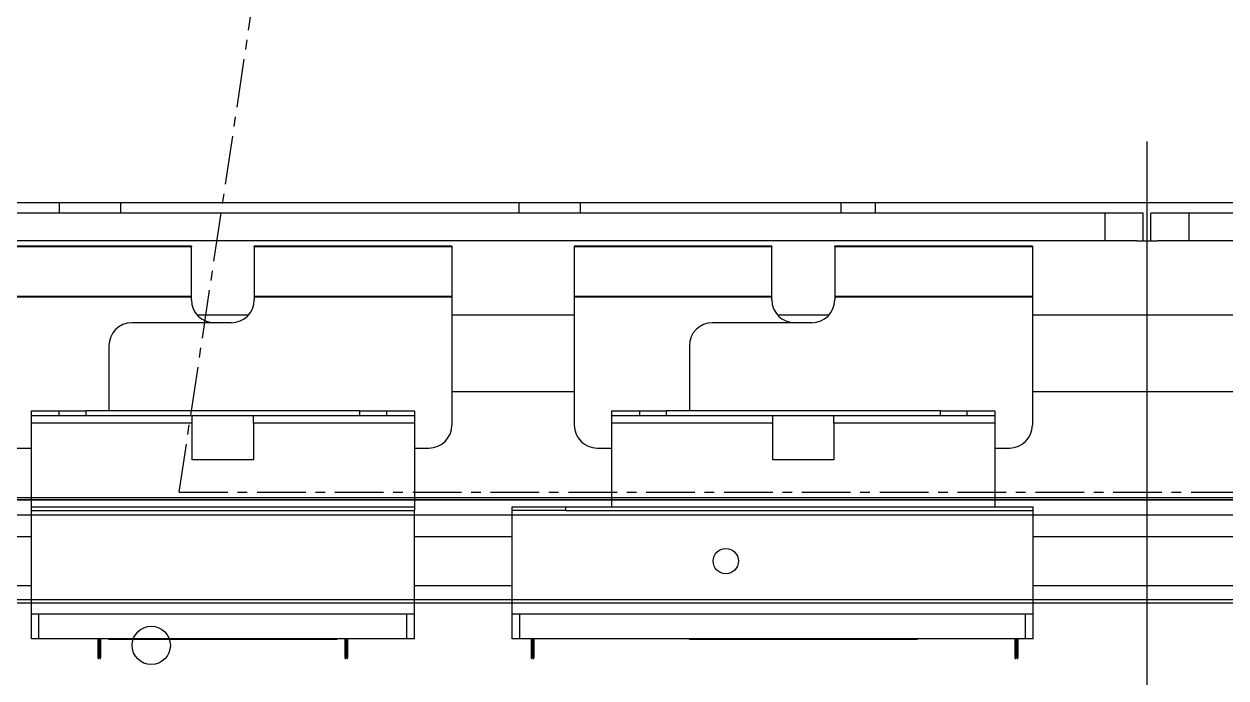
# Model space of a CAD drawing. Extents: x 500 to 100500, y -14500 to 21140.
# Drawn here: x 7439.9 to 7596.8, y -7011.3 to -6926 of the extents above; entities that cross this region are included whole.
import ezdxf

# ---------------------------------------------------------------- set-up
doc = ezdxf.new("R2010")
doc.units = 0
doc.linetypes.add('CENTER', pattern=[10.16, 6.35, -1.27, 1.27, -1.27])
doc.layers.get('0').update_dxf_attribs({"linetype": 'CONTINUOUS'})
doc.layers.add('Center', color=1, linetype='CENTER')
doc.layers.add('D', color=7, linetype='CONTINUOUS')

# ---------------------------------------------------------------- blocks, each defined once
blk = doc.blocks.new('SP R')
at = {"color": 3}
for p, q in [((17121.34, -97458.31), (18255.34, -97458.31)), ((18255.34, -97460.31), (17121.34, -97460.31)), ((17121.34, -97471.31), (18255.34, -97471.31)), ((18255.34, -97471.81), (17121.34, -97471.81))]:
    blk.add_line(p, q, dxfattribs=at)
for centre, radius in [((17633.34, -97466.31), 1.65), ((17558.34, -97477.31), 2.5)]:
    blk.add_circle(centre, radius, dxfattribs=at)
blk = doc.blocks.new('KJVision F 2')
at = {"color": 3}
for q in [(-5712.72, -76763.69, -96.77), (-5418.72, -78093.69, -96.77)]:
    blk.add_line((-5912.72, -78093.69, -96.77), q, dxfattribs=at)
blk = doc.blocks.new('KJprobe Card F')
at = {"color": 6}
for p, q in [((30978.7, -77429.49, 43.99), (31528.7, -77429.49, 43.99)), ((31111.7, -77429.49, 43.99), (31111.7, -77430.89, 43.99)), ((31119.7, -77429.49, 43.99), (31119.7, -77430.89, 43.99)), ((31171.7, -77429.49, 43.99), (31171.7, -77430.89, 43.99)), ((31179.7, -77429.49, 43.99), (31179.7, -77430.89, 43.99)), ((31213.7, -77429.49, 43.99), (31213.7, -77430.89, 43.99)), ((31218.2, -77429.49, 43.99), (31218.2, -77430.89, 43.99)), ((31248.2, -77430.89, 43.99), (31011.7, -77430.89, 43.99)), ((31248.2, -77434.49, 43.99), (31248.2, -77430.89, 43.99)), ((31253.2, -77430.89, 43.99), (31248.2, -77430.89, 43.99)), ((31253.2, -77434.49, 43.99), (31253.2, -77430.89, 43.99)), ((31254.2, -77434.49, 43.99), (31254.2, -77430.89, 43.99)), ((31259.2, -77430.89, 43.99), (31254.2, -77430.89, 43.99)), ((31259.2, -77434.49, 43.99), (31259.2, -77430.89, 43.99)), ((31495.7, -77430.89, 43.99), (31259.2, -77430.89, 43.99)), ((31248.2, -77434.49, 43.99), (31011.7, -77434.49, 43.99)), ((31128.94, -77435.19, 43.99), (31103.15, -77435.19, 43.99)), ((31128.94, -77435.29, 43.99), (31103.15, -77435.29, 43.99)), ((31128.94, -77435.3, 43.99), (31103.15, -77435.3, 43.99)), ((31128.94, -77435.19, 43.99), (31128.94, -77435.29, 43.99)), ((31128.94, -77435.3, 43.99), (31128.94, -77435.29, 43.99)), ((31128.94, -77441.76, 43.99), (31128.94, -77435.3, 43.99)), ((31137.15, -77435.29, 43.99), (31137.15, -77435.19, 43.99)), ((31162.95, -77435.19, 43.99), (31137.15, -77435.19, 43.99)), ((31162.95, -77435.29, 43.99), (31137.15, -77435.29, 43.99)), ((31137.15, -77435.29, 43.99), (31137.15, -77435.3, 43.99)), ((31162.95, -77435.3, 43.99), (31137.15, -77435.3, 43.99)), ((31137.15, -77435.3, 43.99), (31137.15, -77441.76, 43.99)), ((31162.95, -77435.19, 43.99), (31162.95, -77435.29, 43.99)), ((31162.95, -77435.29, 43.99), (31162.95, -77435.3, 43.99)), ((31162.95, -77435.3, 43.99), (31162.95, -77441.76, 43.99)), ((31204.71, -77435.19, 43.99), (31178.92, -77435.19, 43.99)), ((31178.92, -77435.19, 43.99), (31178.92, -77435.29, 43.99)), ((31204.71, -77435.29, 43.99), (31178.92, -77435.29, 43.99)), ((31178.92, -77435.29, 43.99), (31178.92, -77435.3, 43.99)), ((31204.71, -77435.3, 43.99), (31178.92, -77435.3, 43.99)), ((31178.92, -77435.3, 43.99), (31178.92, -77441.76, 43.99)), ((31204.71, -77435.19, 43.99), (31204.71, -77435.29, 43.99)), ((31204.71, -77435.3, 43.99), (31204.71, -77435.29, 43.99)), ((31204.71, -77441.76, 43.99), (31204.71, -77435.3, 43.99)), ((31212.92, -77435.29, 43.99), (31212.92, -77435.19, 43.99)), ((31238.72, -77435.19, 43.99), (31212.92, -77435.19, 43.99)), ((31238.72, -77435.29, 43.99), (31212.92, -77435.29, 43.99)), ((31212.92, -77435.29, 43.99), (31212.92, -77435.3, 43.99)), ((31238.72, -77435.3, 43.99), (31212.92, -77435.3, 43.99)), ((31212.92, -77435.3, 43.99), (31212.92, -77441.76, 43.99)), ((31238.72, -77435.19, 43.99), (31238.72, -77435.29, 43.99)), ((31238.72, -77435.29, 43.99), (31238.72, -77435.3, 43.99)), ((31238.72, -77435.3, 43.99), (31238.72, -77441.76, 43.99)), ((31252.34, -77434.49, 43.99), (31248.2, -77434.49, 43.99)), ((31252.34, -77434.49, 43.99), (31255.05, -77434.49, 43.99)), ((31259.2, -77434.49, 43.99), (31255.05, -77434.49, 43.99)), ((31495.7, -77434.49, 43.99), (31259.2, -77434.49, 43.99)), ((31128.94, -77441.76, 43.99), (31103.15, -77441.76, 43.99)), ((31128.94, -77441.86, 43.99), (31103.15, -77441.86, 43.99)), ((31128.94, -77441.86, 43.99), (31128.94, -77441.76, 43.99)), ((31128.94, -77442.19, 43.99), (31128.94, -77441.86, 43.99)), ((31162.95, -77441.76, 43.99), (31137.15, -77441.76, 43.99)), ((31137.15, -77441.76, 43.99), (31137.15, -77441.86, 43.99)), ((31162.95, -77441.86, 43.99), (31137.15, -77441.86, 43.99)), ((31137.15, -77441.86, 43.99), (31137.15, -77442.19, 43.99)), ((31162.95, -77441.76, 43.99), (31162.95, -77441.86, 43.99)), ((31162.95, -77441.86, 43.99), (31162.95, -77458.54, 43.99)), ((31204.71, -77441.76, 43.99), (31178.92, -77441.76, 43.99)), ((31178.92, -77441.76, 43.99), (31178.92, -77441.86, 43.99)), ((31204.71, -77441.86, 43.99), (31178.92, -77441.86, 43.99)), ((31178.92, -77441.86, 43.99), (31178.92, -77458.54, 43.99)), ((31204.71, -77441.86, 43.99), (31204.71, -77441.76, 43.99)), ((31204.71, -77442.19, 43.99), (31204.71, -77441.86, 43.99)), ((31238.72, -77441.76, 43.99), (31212.92, -77441.76, 43.99)), ((31212.92, -77441.76, 43.99), (31212.92, -77441.86, 43.99)), ((31238.72, -77441.86, 43.99), (31212.92, -77441.86, 43.99)), ((31212.92, -77441.86, 43.99), (31212.92, -77442.19, 43.99)), ((31238.72, -77441.76, 43.99), (31238.72, -77441.86, 43.99)), ((31238.72, -77441.86, 43.99), (31238.72, -77458.54, 43.99)), ((31134.15, -77445.19, 43.99), (31121.17, -77445.19, 43.99)), ((31136.39, -77444.19, 43.99), (31129.7, -77444.19, 43.99)), ((31178.92, -77444.19, 43.99), (31162.95, -77444.19, 43.99)), ((31209.92, -77445.19, 43.99), (31196.94, -77445.19, 43.99)), ((31212.16, -77444.19, 43.99), (31205.47, -77444.19, 43.99)), ((31268.67, -77444.19, 43.99), (31238.72, -77444.19, 43.99)), ((31118.17, -77448.19, 43.99), (31118.17, -77456.69, 43.99)), ((31193.94, -77448.19, 43.99), (31193.94, -77456.69, 43.99)), ((31178.92, -77454.19, 43.99), (31162.95, -77454.19, 43.99)), ((31268.67, -77454.19, 43.99), (31238.72, -77454.19, 43.99)), ((31108.05, -77457.29, 43.99), (31108.05, -77456.69, 43.99)), ((31108.05, -77456.69, 43.99), (31111.65, -77456.69, 43.99)), ((31108.05, -77458.29, 43.99), (31108.05, -77457.29, 43.99)), ((31108.05, -77457.29, 43.99), (31129.05, -77457.29, 43.99)), ((31111.65, -77456.69, 43.99), (31115.15, -77456.69, 43.99)), ((31111.65, -77456.69, 43.99), (31111.65, -77457.29, 43.99)), ((31115.15, -77456.69, 43.99), (31115.15, -77457.29, 43.99)), ((31150.95, -77456.69, 43.99), (31115.15, -77456.69, 43.99)), ((31129.05, -77458.29, 43.99), (31129.05, -77457.29, 43.99)), ((31129.05, -77457.29, 43.99), (31137.05, -77457.29, 43.99)), ((31137.05, -77458.29, 43.99), (31137.05, -77457.29, 43.99)), ((31137.05, -77457.29, 43.99), (31158.05, -77457.29, 43.99)), ((31150.95, -77457.29, 43.99), (31150.95, -77456.69, 43.99)), ((31150.95, -77456.69, 43.99), (31154.45, -77456.69, 43.99)), ((31154.45, -77456.69, 43.99), (31158.05, -77456.69, 43.99)), ((31154.45, -77457.29, 43.99), (31154.45, -77456.69, 43.99)), ((31158.05, -77456.69, 43.99), (31158.05, -77457.29, 43.99)), ((31158.05, -77457.29, 43.99), (31158.05, -77458.29, 43.99)), ((31183.82, -77457.29, 43.99), (31183.82, -77456.69, 43.99)), ((31183.82, -77456.69, 43.99), (31187.42, -77456.69, 43.99)), ((31183.82, -77457.29, 43.99), (31204.82, -77457.29, 43.99)), ((31183.82, -77458.29, 43.99), (31183.82, -77457.29, 43.99)), ((31187.42, -77456.69, 43.99), (31190.92, -77456.69, 43.99)), ((31187.42, -77456.69, 43.99), (31187.42, -77457.29, 43.99)), ((31190.92, -77456.69, 43.99), (31190.92, -77457.29, 43.99)), ((31226.72, -77456.69, 43.99), (31190.92, -77456.69, 43.99)), ((31204.82, -77458.29, 43.99), (31204.82, -77457.29, 43.99)), ((31204.82, -77457.29, 43.99), (31212.82, -77457.29, 43.99)), ((31212.82, -77457.29, 43.99), (31233.82, -77457.29, 43.99)), ((31212.82, -77458.29, 43.99), (31212.82, -77457.29, 43.99)), ((31226.72, -77457.29, 43.99), (31226.72, -77456.69, 43.99)), ((31226.72, -77456.69, 43.99), (31230.22, -77456.69, 43.99)), ((31230.22, -77456.69, 43.99), (31233.82, -77456.69, 43.99)), ((31230.22, -77457.29, 43.99), (31230.22, -77456.69, 43.99)), ((31233.82, -77456.69, 43.99), (31233.82, -77457.29, 43.99)), ((31233.82, -77457.29, 43.99), (31233.82, -77458.29, 43.99)), ((31129.05, -77458.29, 43.99), (31108.05, -77458.29, 43.99)), ((31108.05, -77469.19, 43.99), (31108.05, -77458.29, 43.99)), ((31129.05, -77463.09, 43.99), (31129.05, -77458.29, 43.99)), ((31158.05, -77458.29, 43.99), (31137.05, -77458.29, 43.99)), ((31137.05, -77458.29, 43.99), (31137.05, -77463.09, 43.99)), ((31158.05, -77458.29, 43.99), (31158.05, -77469.19, 43.99)), ((31204.82, -77458.29, 43.99), (31183.82, -77458.29, 43.99)), ((31183.82, -77469.19, 43.99), (31183.82, -77458.29, 43.99)), ((31204.82, -77463.09, 43.99), (31204.82, -77458.29, 43.99)), ((31233.82, -77458.29, 43.99), (31212.82, -77458.29, 43.99)), ((31212.82, -77458.29, 43.99), (31212.82, -77463.09, 43.99)), ((31233.82, -77458.29, 43.99), (31233.82, -77469.19, 43.99)), ((31106.15, -77461.54, 43.99), (31108.05, -77461.54, 43.99)), ((31158.05, -77461.54, 43.99), (31159.95, -77461.54, 43.99)), ((31181.92, -77461.54, 43.99), (31183.82, -77461.54, 43.99)), ((31233.82, -77461.54, 43.99), (31235.72, -77461.54, 43.99)), ((31137.05, -77463.09, 43.99), (31129.05, -77463.09, 43.99)), ((31212.82, -77463.09, 43.99), (31204.82, -77463.09, 43.99)), ((31108.05, -77469.69, 43.99), (31108.05, -77469.19, 43.99)), ((31108.05, -77469.19, 43.99), (31158.05, -77469.19, 43.99)), ((31108.05, -77483.23, 43.99), (31108.05, -77469.69, 43.99)), ((31108.05, -77469.69, 43.99), (31158.05, -77469.69, 43.99)), ((31158.05, -77469.19, 43.99), (31158.05, -77469.69, 43.99)), ((31158.05, -77483.23, 43.99), (31158.05, -77469.69, 43.99)), ((31170.82, -77469.19, 43.99), (31177.82, -77469.19, 43.99)), ((31170.82, -77469.69, 43.99), (31170.82, -77469.19, 43.99)), ((31170.82, -77483.23, 43.99), (31170.82, -77469.69, 43.99)), ((31177.82, -77469.69, 43.99), (31170.82, -77469.69, 43.99)), ((31177.82, -77469.69, 43.99), (31177.82, -77469.19, 43.99)), ((31177.82, -77469.19, 43.99), (31183.82, -77469.19, 43.99)), ((31177.82, -77469.69, 43.99), (31238.82, -77469.69, 43.99)), ((31183.82, -77469.19, 43.99), (31233.82, -77469.19, 43.99)), ((31233.82, -77469.19, 43.99), (31238.82, -77469.19, 43.99)), ((31238.82, -77469.69, 43.99), (31238.82, -77469.19, 43.99)), ((31238.82, -77483.23, 43.99), (31238.82, -77469.69, 43.99)), ((31088.27, -77473.09, 43.99), (31108.05, -77473.09, 43.99)), ((31158.05, -77473.09, 43.99), (31170.82, -77473.09, 43.99)), ((31238.82, -77473.09, 43.99), (31267.57, -77473.09, 43.99)), ((31088.27, -77479.49, 43.99), (31108.05, -77479.49, 43.99)), ((31158.05, -77479.49, 43.99), (31170.82, -77479.49, 43.99)), ((31238.82, -77479.49, 43.99), (31267.57, -77479.49, 43.99)), ((31158.05, -77483.23, 43.99), (31108.05, -77483.23, 43.99)), ((31108.05, -77486.43, 43.99), (31108.05, -77483.23, 43.99)), ((31109.05, -77486.43, 43.99), (31109.05, -77483.23, 43.99)), ((31157.05, -77483.23, 43.99), (31109.05, -77483.23, 43.99)), ((31157.05, -77486.43, 43.99), (31157.05, -77483.23, 43.99)), ((31158.05, -77486.43, 43.99), (31158.05, -77483.23, 43.99)), ((31238.82, -77483.23, 43.99), (31170.82, -77483.23, 43.99)), ((31170.82, -77486.43, 43.99), (31170.82, -77483.23, 43.99)), ((31171.82, -77486.43, 43.99), (31171.82, -77483.23, 43.99)), ((31237.82, -77483.23, 43.99), (31171.82, -77483.23, 43.99)), ((31237.82, -77486.43, 43.99), (31237.82, -77483.23, 43.99)), ((31238.82, -77486.43, 43.99), (31238.82, -77483.23, 43.99)), ((31109.05, -77486.43, 43.99), (31108.05, -77486.43, 43.99)), ((31157.05, -77486.43, 43.99), (31109.05, -77486.43, 43.99)), ((31116.75, -77486.44, 43.99), (31116.75, -77486.43, 43.99)), ((31116.87, -77486.44, 43.99), (31116.75, -77486.44, 43.99)), ((31116.77, -77487.61, 43.99), (31116.77, -77486.44, 43.99)), ((31116.85, -77487.61, 43.99), (31116.77, -77487.61, 43.99)), ((31116.77, -77487.66, 43.99), (31116.77, -77487.61, 43.99)), ((31116.77, -77487.66, 43.99), (31116.85, -77487.66, 43.99)), ((31116.77, -77488.89, 43.99), (31116.77, -77487.66, 43.99)), ((31116.85, -77486.44, 43.99), (31116.85, -77487.61, 43.99)), ((31116.85, -77487.66, 43.99), (31116.85, -77487.61, 43.99)), ((31116.85, -77487.66, 43.99), (31116.85, -77488.89, 43.99)), ((31116.87, -77486.44, 43.99), (31116.87, -77486.43, 43.99)), ((31116.99, -77486.44, 43.99), (31116.99, -77486.43, 43.99)), ((31117.11, -77486.44, 43.99), (31116.99, -77486.44, 43.99)), ((31117.01, -77487.61, 43.99), (31117.01, -77486.44, 43.99)), ((31117.09, -77487.61, 43.99), (31117.01, -77487.61, 43.99)), ((31117.01, -77487.66, 43.99), (31117.01, -77487.61, 43.99)), ((31117.01, -77488.89, 43.99), (31117.01, -77487.66, 43.99)), ((31117.01, -77487.66, 43.99), (31117.09, -77487.66, 43.99)), ((31117.09, -77486.44, 43.99), (31117.09, -77487.61, 43.99)), ((31117.09, -77487.66, 43.99), (31117.09, -77487.61, 43.99)), ((31117.09, -77487.66, 43.99), (31117.09, -77488.89, 43.99)), ((31117.11, -77486.44, 43.99), (31117.11, -77486.43, 43.99)), ((31118.17, -77486.44, 43.99), (31118.17, -77486.43, 43.99)), ((31118.17, -77486.54, 43.99), (31118.17, -77486.44, 43.99)), ((31147.92, -77486.44, 43.99), (31118.17, -77486.44, 43.99)), ((31118.42, -77486.44, 43.99), (31118.17, -77486.44, 43.99)), ((31147.92, -77486.54, 43.99), (31118.17, -77486.54, 43.99)), ((31118.42, -77486.44, 43.99), (31118.42, -77486.43, 43.99)), ((31118.67, -77486.44, 43.99), (31118.67, -77486.43, 43.99)), ((31118.92, -77486.44, 43.99), (31118.67, -77486.44, 43.99)), ((31118.92, -77486.44, 43.99), (31118.92, -77486.43, 43.99)), ((31119.17, -77486.44, 43.99), (31119.17, -77486.43, 43.99)), ((31119.42, -77486.44, 43.99), (31119.17, -77486.44, 43.99)), ((31119.42, -77486.44, 43.99), (31119.42, -77486.43, 43.99)), ((31119.67, -77486.44, 43.99), (31119.67, -77486.43, 43.99)), ((31119.92, -77486.44, 43.99), (31119.67, -77486.44, 43.99)), ((31119.92, -77486.44, 43.99), (31119.92, -77486.43, 43.99)), ((31120.17, -77486.44, 43.99), (31120.17, -77486.43, 43.99)), ((31120.42, -77486.44, 43.99), (31120.17, -77486.44, 43.99)), ((31120.42, -77486.44, 43.99), (31120.42, -77486.43, 43.99)), ((31120.67, -77486.44, 43.99), (31120.67, -77486.43, 43.99)), ((31120.92, -77486.44, 43.99), (31120.67, -77486.44, 43.99)), ((31120.92, -77486.44, 43.99), (31120.92, -77486.43, 43.99)), ((31121.17, -77486.44, 43.99), (31121.17, -77486.43, 43.99)), ((31121.42, -77486.44, 43.99), (31121.17, -77486.44, 43.99)), ((31121.42, -77486.44, 43.99), (31121.42, -77486.43, 43.99)), ((31121.67, -77486.44, 43.99), (31121.67, -77486.43, 43.99)), ((31121.92, -77486.44, 43.99), (31121.67, -77486.44, 43.99)), ((31121.92, -77486.44, 43.99), (31121.92, -77486.43, 43.99)), ((31122.17, -77486.44, 43.99), (31122.17, -77486.43, 43.99)), ((31122.42, -77486.44, 43.99), (31122.17, -77486.44, 43.99)), ((31122.42, -77486.44, 43.99), (31122.42, -77486.43, 43.99)), ((31122.67, -77486.44, 43.99), (31122.67, -77486.43, 43.99)), ((31122.92, -77486.44, 43.99), (31122.67, -77486.44, 43.99)), ((31122.92, -77486.44, 43.99), (31122.92, -77486.43, 43.99)), ((31123.17, -77486.44, 43.99), (31123.17, -77486.43, 43.99)), ((31123.42, -77486.44, 43.99), (31123.17, -77486.44, 43.99)), ((31123.42, -77486.44, 43.99), (31123.42, -77486.43, 43.99)), ((31123.67, -77486.44, 43.99), (31123.67, -77486.43, 43.99)), ((31123.92, -77486.44, 43.99), (31123.67, -77486.44, 43.99)), ((31123.92, -77486.44, 43.99), (31123.92, -77486.43, 43.99)), ((31124.17, -77486.44, 43.99), (31124.17, -77486.43, 43.99)), ((31124.42, -77486.44, 43.99), (31124.17, -77486.44, 43.99)), ((31124.42, -77486.44, 43.99), (31124.42, -77486.43, 43.99)), ((31124.67, -77486.44, 43.99), (31124.67, -77486.43, 43.99)), ((31124.92, -77486.44, 43.99), (31124.67, -77486.44, 43.99)), ((31124.92, -77486.44, 43.99), (31124.92, -77486.43, 43.99)), ((31125.17, -77486.44, 43.99), (31125.17, -77486.43, 43.99)), ((31125.42, -77486.44, 43.99), (31125.17, -77486.44, 43.99)), ((31125.42, -77486.44, 43.99), (31125.42, -77486.43, 43.99)), ((31125.67, -77486.44, 43.99), (31125.67, -77486.43, 43.99)), ((31125.92, -77486.44, 43.99), (31125.67, -77486.44, 43.99)), ((31125.92, -77486.44, 43.99), (31125.92, -77486.43, 43.99)), ((31126.17, -77486.44, 43.99), (31126.17, -77486.43, 43.99)), ((31126.42, -77486.44, 43.99), (31126.17, -77486.44, 43.99)), ((31126.42, -77486.44, 43.99), (31126.42, -77486.43, 43.99)), ((31126.67, -77486.44, 43.99), (31126.67, -77486.43, 43.99)), ((31126.92, -77486.44, 43.99), (31126.67, -77486.44, 43.99)), ((31126.92, -77486.44, 43.99), (31126.92, -77486.43, 43.99)), ((31127.17, -77486.44, 43.99), (31127.17, -77486.43, 43.99)), ((31127.42, -77486.44, 43.99), (31127.17, -77486.44, 43.99)), ((31127.42, -77486.44, 43.99), (31127.42, -77486.43, 43.99)), ((31127.67, -77486.44, 43.99), (31127.67, -77486.43, 43.99)), ((31127.92, -77486.44, 43.99), (31127.67, -77486.44, 43.99)), ((31127.92, -77486.44, 43.99), (31127.92, -77486.43, 43.99)), ((31128.17, -77486.44, 43.99), (31128.17, -77486.43, 43.99)), ((31128.42, -77486.44, 43.99), (31128.17, -77486.44, 43.99)), ((31128.42, -77486.44, 43.99), (31128.42, -77486.43, 43.99)), ((31128.67, -77486.44, 43.99), (31128.67, -77486.43, 43.99)), ((31128.92, -77486.44, 43.99), (31128.67, -77486.44, 43.99)), ((31128.92, -77486.44, 43.99), (31128.92, -77486.43, 43.99)), ((31129.17, -77486.44, 43.99), (31129.17, -77486.43, 43.99)), ((31129.42, -77486.44, 43.99), (31129.17, -77486.44, 43.99)), ((31129.42, -77486.44, 43.99), (31129.42, -77486.43, 43.99)), ((31129.67, -77486.44, 43.99), (31129.67, -77486.43, 43.99)), ((31129.92, -77486.44, 43.99), (31129.67, -77486.44, 43.99)), ((31129.92, -77486.44, 43.99), (31129.92, -77486.43, 43.99)), ((31130.17, -77486.44, 43.99), (31130.17, -77486.43, 43.99)), ((31130.42, -77486.44, 43.99), (31130.17, -77486.44, 43.99)), ((31130.42, -77486.44, 43.99), (31130.42, -77486.43, 43.99)), ((31130.67, -77486.44, 43.99), (31130.67, -77486.43, 43.99)), ((31130.92, -77486.44, 43.99), (31130.67, -77486.44, 43.99)), ((31130.92, -77486.44, 43.99), (31130.92, -77486.43, 43.99)), ((31131.17, -77486.44, 43.99), (31131.17, -77486.43, 43.99)), ((31131.42, -77486.44, 43.99), (31131.17, -77486.44, 43.99)), ((31131.42, -77486.44, 43.99), (31131.42, -77486.43, 43.99)), ((31131.67, -77486.44, 43.99), (31131.67, -77486.43, 43.99)), ((31131.92, -77486.44, 43.99), (31131.67, -77486.44, 43.99)), ((31131.92, -77486.44, 43.99), (31131.92, -77486.43, 43.99)), ((31132.17, -77486.44, 43.99), (31132.17, -77486.43, 43.99)), ((31132.42, -77486.44, 43.99), (31132.17, -77486.44, 43.99)), ((31132.42, -77486.44, 43.99), (31132.42, -77486.43, 43.99)), ((31132.67, -77486.44, 43.99), (31132.67, -77486.43, 43.99)), ((31132.92, -77486.44, 43.99), (31132.67, -77486.44, 43.99)), ((31132.92, -77486.44, 43.99), (31132.92, -77486.43, 43.99)), ((31133.17, -77486.44, 43.99), (31133.17, -77486.43, 43.99)), ((31133.42, -77486.44, 43.99), (31133.17, -77486.44, 43.99)), ((31133.42, -77486.44, 43.99), (31133.42, -77486.43, 43.99)), ((31133.67, -77486.44, 43.99), (31133.67, -77486.43, 43.99)), ((31133.92, -77486.44, 43.99), (31133.67, -77486.44, 43.99)), ((31133.92, -77486.44, 43.99), (31133.92, -77486.43, 43.99)), ((31134.17, -77486.44, 43.99), (31134.17, -77486.43, 43.99)), ((31134.42, -77486.44, 43.99), (31134.17, -77486.44, 43.99)), ((31134.42, -77486.44, 43.99), (31134.42, -77486.43, 43.99)), ((31134.67, -77486.44, 43.99), (31134.67, -77486.43, 43.99)), ((31134.92, -77486.44, 43.99), (31134.67, -77486.44, 43.99)), ((31134.92, -77486.44, 43.99), (31134.92, -77486.43, 43.99)), ((31135.17, -77486.44, 43.99), (31135.17, -77486.43, 43.99)), ((31135.42, -77486.44, 43.99), (31135.17, -77486.44, 43.99)), ((31135.42, -77486.44, 43.99), (31135.42, -77486.43, 43.99)), ((31135.67, -77486.44, 43.99), (31135.67, -77486.43, 43.99)), ((31135.92, -77486.44, 43.99), (31135.67, -77486.44, 43.99)), ((31135.92, -77486.44, 43.99), (31135.92, -77486.43, 43.99)), ((31136.17, -77486.44, 43.99), (31136.17, -77486.43, 43.99)), ((31136.42, -77486.44, 43.99), (31136.17, -77486.44, 43.99)), ((31136.42, -77486.44, 43.99), (31136.42, -77486.43, 43.99)), ((31136.67, -77486.44, 43.99), (31136.67, -77486.43, 43.99)), ((31136.92, -77486.44, 43.99), (31136.67, -77486.44, 43.99)), ((31136.92, -77486.44, 43.99), (31136.92, -77486.43, 43.99)), ((31137.17, -77486.44, 43.99), (31137.17, -77486.43, 43.99)), ((31137.42, -77486.44, 43.99), (31137.17, -77486.44, 43.99)), ((31137.42, -77486.44, 43.99), (31137.42, -77486.43, 43.99)), ((31137.67, -77486.44, 43.99), (31137.67, -77486.43, 43.99)), ((31137.92, -77486.44, 43.99), (31137.67, -77486.44, 43.99)), ((31137.92, -77486.44, 43.99), (31137.92, -77486.43, 43.99)), ((31138.17, -77486.44, 43.99), (31138.17, -77486.43, 43.99)), ((31138.42, -77486.44, 43.99), (31138.17, -77486.44, 43.99)), ((31138.42, -77486.44, 43.99), (31138.42, -77486.43, 43.99)), ((31138.67, -77486.44, 43.99), (31138.67, -77486.43, 43.99)), ((31138.92, -77486.44, 43.99), (31138.67, -77486.44, 43.99)), ((31138.92, -77486.44, 43.99), (31138.92, -77486.43, 43.99)), ((31139.17, -77486.44, 43.99), (31139.17, -77486.43, 43.99)), ((31139.42, -77486.44, 43.99), (31139.17, -77486.44, 43.99)), ((31139.42, -77486.44, 43.99), (31139.42, -77486.43, 43.99)), ((31139.67, -77486.44, 43.99), (31139.67, -77486.43, 43.99)), ((31139.92, -77486.44, 43.99), (31139.67, -77486.44, 43.99)), ((31139.92, -77486.44, 43.99), (31139.92, -77486.43, 43.99)), ((31140.17, -77486.44, 43.99), (31140.17, -77486.43, 43.99)), ((31140.42, -77486.44, 43.99), (31140.17, -77486.44, 43.99)), ((31140.42, -77486.44, 43.99), (31140.42, -77486.43, 43.99)), ((31140.67, -77486.44, 43.99), (31140.67, -77486.43, 43.99)), ((31140.92, -77486.44, 43.99), (31140.67, -77486.44, 43.99)), ((31140.92, -77486.44, 43.99), (31140.92, -77486.43, 43.99)), ((31141.17, -77486.44, 43.99), (31141.17, -77486.43, 43.99)), ((31141.42, -77486.44, 43.99), (31141.17, -77486.44, 43.99)), ((31141.42, -77486.44, 43.99), (31141.42, -77486.43, 43.99)), ((31141.67, -77486.44, 43.99), (31141.67, -77486.43, 43.99)), ((31141.92, -77486.44, 43.99), (31141.67, -77486.44, 43.99)), ((31141.92, -77486.44, 43.99), (31141.92, -77486.43, 43.99)), ((31142.17, -77486.44, 43.99), (31142.17, -77486.43, 43.99)), ((31142.42, -77486.44, 43.99), (31142.17, -77486.44, 43.99)), ((31142.42, -77486.44, 43.99), (31142.42, -77486.43, 43.99)), ((31142.67, -77486.44, 43.99), (31142.67, -77486.43, 43.99)), ((31142.92, -77486.44, 43.99), (31142.67, -77486.44, 43.99)), ((31142.92, -77486.44, 43.99), (31142.92, -77486.43, 43.99)), ((31143.17, -77486.44, 43.99), (31143.17, -77486.43, 43.99)), ((31143.42, -77486.44, 43.99), (31143.17, -77486.44, 43.99)), ((31143.42, -77486.44, 43.99), (31143.42, -77486.43, 43.99)), ((31143.67, -77486.44, 43.99), (31143.67, -77486.43, 43.99)), ((31143.92, -77486.44, 43.99), (31143.67, -77486.44, 43.99)), ((31143.92, -77486.44, 43.99), (31143.92, -77486.43, 43.99)), ((31144.17, -77486.44, 43.99), (31144.17, -77486.43, 43.99)), ((31144.42, -77486.44, 43.99), (31144.17, -77486.44, 43.99)), ((31144.42, -77486.44, 43.99), (31144.42, -77486.43, 43.99)), ((31144.67, -77486.44, 43.99), (31144.67, -77486.43, 43.99)), ((31144.92, -77486.44, 43.99), (31144.67, -77486.44, 43.99)), ((31144.92, -77486.44, 43.99), (31144.92, -77486.43, 43.99)), ((31145.17, -77486.44, 43.99), (31145.17, -77486.43, 43.99)), ((31145.42, -77486.44, 43.99), (31145.17, -77486.44, 43.99)), ((31145.42, -77486.44, 43.99), (31145.42, -77486.43, 43.99)), ((31145.67, -77486.44, 43.99), (31145.67, -77486.43, 43.99)), ((31145.92, -77486.44, 43.99), (31145.67, -77486.44, 43.99)), ((31145.92, -77486.44, 43.99), (31145.92, -77486.43, 43.99)), ((31146.17, -77486.44, 43.99), (31146.17, -77486.43, 43.99)), ((31146.42, -77486.44, 43.99), (31146.17, -77486.44, 43.99)), ((31146.42, -77486.44, 43.99), (31146.42, -77486.43, 43.99)), ((31146.67, -77486.44, 43.99), (31146.67, -77486.43, 43.99)), ((31146.92, -77486.44, 43.99), (31146.67, -77486.44, 43.99)), ((31146.92, -77486.44, 43.99), (31146.92, -77486.43, 43.99)), ((31147.17, -77486.44, 43.99), (31147.17, -77486.43, 43.99)), ((31147.42, -77486.44, 43.99), (31147.17, -77486.44, 43.99)), ((31147.42, -77486.44, 43.99), (31147.42, -77486.43, 43.99)), ((31147.67, -77486.44, 43.99), (31147.67, -77486.43, 43.99)), ((31147.92, -77486.44, 43.99), (31147.67, -77486.44, 43.99)), ((31147.92, -77486.44, 43.99), (31147.92, -77486.43, 43.99)), ((31147.92, -77486.44, 43.99), (31147.92, -77486.54, 43.99)), ((31148.98, -77486.44, 43.99), (31148.98, -77486.43, 43.99)), ((31148.98, -77486.44, 43.99), (31149.1, -77486.44, 43.99)), ((31149, -77487.61, 43.99), (31149, -77486.44, 43.99)), ((31149.08, -77487.61, 43.99), (31149, -77487.61, 43.99)), ((31149, -77487.66, 43.99), (31149, -77487.61, 43.99)), ((31149, -77487.66, 43.99), (31149.08, -77487.66, 43.99)), ((31149, -77488.89, 43.99), (31149, -77487.66, 43.99)), ((31149.08, -77486.44, 43.99), (31149.08, -77487.61, 43.99)), ((31149.08, -77487.66, 43.99), (31149.08, -77487.61, 43.99)), ((31149.08, -77487.66, 43.99), (31149.08, -77488.89, 43.99)), ((31149.1, -77486.44, 43.99), (31149.1, -77486.43, 43.99)), ((31149.22, -77486.44, 43.99), (31149.22, -77486.43, 43.99)), ((31149.22, -77486.44, 43.99), (31149.34, -77486.44, 43.99)), ((31149.24, -77487.61, 43.99), (31149.24, -77486.44, 43.99)), ((31149.32, -77487.61, 43.99), (31149.24, -77487.61, 43.99)), ((31149.24, -77487.66, 43.99), (31149.24, -77487.61, 43.99)), ((31149.24, -77487.66, 43.99), (31149.32, -77487.66, 43.99)), ((31149.24, -77488.89, 43.99), (31149.24, -77487.66, 43.99)), ((31149.32, -77486.44, 43.99), (31149.32, -77487.61, 43.99)), ((31149.32, -77487.66, 43.99), (31149.32, -77487.61, 43.99)), ((31149.32, -77487.66, 43.99), (31149.32, -77488.89, 43.99)), ((31149.34, -77486.44, 43.99), (31149.34, -77486.43, 43.99)), ((31158.05, -77486.43, 43.99), (31157.05, -77486.43, 43.99)), ((31171.82, -77486.43, 43.99), (31170.82, -77486.43, 43.99)), ((31237.82, -77486.43, 43.99), (31171.82, -77486.43, 43.99)), ((31173.31, -77486.44, 43.99), (31173.31, -77486.43, 43.99)), ((31173.43, -77486.44, 43.99), (31173.31, -77486.44, 43.99)), ((31173.33, -77487.61, 43.99), (31173.33, -77486.44, 43.99)), ((31173.41, -77487.61, 43.99), (31173.33, -77487.61, 43.99)), ((31173.33, -77487.66, 43.99), (31173.33, -77487.61, 43.99)), ((31173.33, -77488.89, 43.99), (31173.33, -77487.66, 43.99)), ((31173.33, -77487.66, 43.99), (31173.41, -77487.66, 43.99)), ((31173.41, -77486.44, 43.99), (31173.41, -77487.61, 43.99)), ((31173.41, -77487.66, 43.99), (31173.41, -77487.61, 43.99)), ((31173.41, -77487.66, 43.99), (31173.41, -77488.89, 43.99)), ((31173.43, -77486.44, 43.99), (31173.43, -77486.43, 43.99)), ((31173.55, -77486.44, 43.99), (31173.55, -77486.43, 43.99)), ((31173.67, -77486.44, 43.99), (31173.55, -77486.44, 43.99)), ((31173.57, -77487.61, 43.99), (31173.57, -77486.44, 43.99)), ((31173.65, -77487.61, 43.99), (31173.57, -77487.61, 43.99)), ((31173.57, -77487.66, 43.99), (31173.57, -77487.61, 43.99)), ((31173.57, -77487.66, 43.99), (31173.65, -77487.66, 43.99)), ((31173.57, -77488.89, 43.99), (31173.57, -77487.66, 43.99)), ((31173.65, -77486.44, 43.99), (31173.65, -77487.61, 43.99)), ((31173.65, -77487.66, 43.99), (31173.65, -77487.61, 43.99)), ((31173.65, -77487.66, 43.99), (31173.65, -77488.89, 43.99)), ((31173.67, -77486.44, 43.99), (31173.67, -77486.43, 43.99)), ((31193.94, -77486.44, 43.99), (31193.94, -77486.43, 43.99)), ((31193.94, -77486.54, 43.99), (31193.94, -77486.44, 43.99)), ((31223.69, -77486.44, 43.99), (31193.94, -77486.44, 43.99)), ((31194.19, -77486.44, 43.99), (31193.94, -77486.44, 43.99)), ((31223.69, -77486.54, 43.99), (31193.94, -77486.54, 43.99)), ((31194.19, -77486.44, 43.99), (31194.19, -77486.43, 43.99)), ((31194.44, -77486.44, 43.99), (31194.44, -77486.43, 43.99)), ((31194.69, -77486.44, 43.99), (31194.44, -77486.44, 43.99)), ((31194.69, -77486.44, 43.99), (31194.69, -77486.43, 43.99)), ((31194.94, -77486.44, 43.99), (31194.94, -77486.43, 43.99)), ((31195.19, -77486.44, 43.99), (31194.94, -77486.44, 43.99)), ((31195.19, -77486.44, 43.99), (31195.19, -77486.43, 43.99)), ((31195.44, -77486.44, 43.99), (31195.44, -77486.43, 43.99)), ((31195.69, -77486.44, 43.99), (31195.44, -77486.44, 43.99)), ((31195.69, -77486.44, 43.99), (31195.69, -77486.43, 43.99)), ((31195.94, -77486.44, 43.99), (31195.94, -77486.43, 43.99)), ((31196.19, -77486.44, 43.99), (31195.94, -77486.44, 43.99)), ((31196.19, -77486.44, 43.99), (31196.19, -77486.43, 43.99)), ((31196.44, -77486.44, 43.99), (31196.44, -77486.43, 43.99)), ((31196.69, -77486.44, 43.99), (31196.44, -77486.44, 43.99)), ((31196.69, -77486.44, 43.99), (31196.69, -77486.43, 43.99)), ((31196.94, -77486.44, 43.99), (31196.94, -77486.43, 43.99)), ((31197.19, -77486.44, 43.99), (31196.94, -77486.44, 43.99)), ((31197.19, -77486.44, 43.99), (31197.19, -77486.43, 43.99)), ((31197.44, -77486.44, 43.99), (31197.44, -77486.43, 43.99)), ((31197.69, -77486.44, 43.99), (31197.44, -77486.44, 43.99)), ((31197.69, -77486.44, 43.99), (31197.69, -77486.43, 43.99)), ((31197.94, -77486.44, 43.99), (31197.94, -77486.43, 43.99)), ((31198.19, -77486.44, 43.99), (31197.94, -77486.44, 43.99)), ((31198.19, -77486.44, 43.99), (31198.19, -77486.43, 43.99)), ((31198.44, -77486.44, 43.99), (31198.44, -77486.43, 43.99)), ((31198.69, -77486.44, 43.99), (31198.44, -77486.44, 43.99)), ((31198.69, -77486.44, 43.99), (31198.69, -77486.43, 43.99)), ((31198.94, -77486.44, 43.99), (31198.94, -77486.43, 43.99)), ((31199.19, -77486.44, 43.99), (31198.94, -77486.44, 43.99)), ((31199.19, -77486.44, 43.99), (31199.19, -77486.43, 43.99)), ((31199.44, -77486.44, 43.99), (31199.44, -77486.43, 43.99)), ((31199.69, -77486.44, 43.99), (31199.44, -77486.44, 43.99)), ((31199.69, -77486.44, 43.99), (31199.69, -77486.43, 43.99)), ((31199.94, -77486.44, 43.99), (31199.94, -77486.43, 43.99)), ((31200.19, -77486.44, 43.99), (31199.94, -77486.44, 43.99)), ((31200.19, -77486.44, 43.99), (31200.19, -77486.43, 43.99)), ((31200.44, -77486.44, 43.99), (31200.44, -77486.43, 43.99)), ((31200.69, -77486.44, 43.99), (31200.44, -77486.44, 43.99)), ((31200.69, -77486.44, 43.99), (31200.69, -77486.43, 43.99)), ((31200.94, -77486.44, 43.99), (31200.94, -77486.43, 43.99)), ((31201.19, -77486.44, 43.99), (31200.94, -77486.44, 43.99)), ((31201.19, -77486.44, 43.99), (31201.19, -77486.43, 43.99)), ((31201.44, -77486.44, 43.99), (31201.44, -77486.43, 43.99)), ((31201.69, -77486.44, 43.99), (31201.44, -77486.44, 43.99)), ((31201.69, -77486.44, 43.99), (31201.69, -77486.43, 43.99)), ((31201.94, -77486.44, 43.99), (31201.94, -77486.43, 43.99)), ((31202.19, -77486.44, 43.99), (31201.94, -77486.44, 43.99)), ((31202.19, -77486.44, 43.99), (31202.19, -77486.43, 43.99)), ((31202.44, -77486.44, 43.99), (31202.44, -77486.43, 43.99)), ((31202.69, -77486.44, 43.99), (31202.44, -77486.44, 43.99)), ((31202.69, -77486.44, 43.99), (31202.69, -77486.43, 43.99)), ((31202.94, -77486.44, 43.99), (31202.94, -77486.43, 43.99)), ((31203.19, -77486.44, 43.99), (31202.94, -77486.44, 43.99)), ((31203.19, -77486.44, 43.99), (31203.19, -77486.43, 43.99)), ((31203.44, -77486.44, 43.99), (31203.44, -77486.43, 43.99)), ((31203.69, -77486.44, 43.99), (31203.44, -77486.44, 43.99)), ((31203.69, -77486.44, 43.99), (31203.69, -77486.43, 43.99)), ((31203.94, -77486.44, 43.99), (31203.94, -77486.43, 43.99)), ((31204.19, -77486.44, 43.99), (31203.94, -77486.44, 43.99)), ((31204.19, -77486.44, 43.99), (31204.19, -77486.43, 43.99)), ((31204.44, -77486.44, 43.99), (31204.44, -77486.43, 43.99)), ((31204.69, -77486.44, 43.99), (31204.44, -77486.44, 43.99)), ((31204.69, -77486.44, 43.99), (31204.69, -77486.43, 43.99)), ((31204.94, -77486.44, 43.99), (31204.94, -77486.43, 43.99)), ((31205.19, -77486.44, 43.99), (31204.94, -77486.44, 43.99)), ((31205.19, -77486.44, 43.99), (31205.19, -77486.43, 43.99)), ((31205.44, -77486.44, 43.99), (31205.44, -77486.43, 43.99)), ((31205.69, -77486.44, 43.99), (31205.44, -77486.44, 43.99)), ((31205.69, -77486.44, 43.99), (31205.69, -77486.43, 43.99)), ((31205.94, -77486.44, 43.99), (31205.94, -77486.43, 43.99)), ((31206.19, -77486.44, 43.99), (31205.94, -77486.44, 43.99)), ((31206.19, -77486.44, 43.99), (31206.19, -77486.43, 43.99)), ((31206.44, -77486.44, 43.99), (31206.44, -77486.43, 43.99)), ((31206.69, -77486.44, 43.99), (31206.44, -77486.44, 43.99)), ((31206.69, -77486.44, 43.99), (31206.69, -77486.43, 43.99)), ((31206.94, -77486.44, 43.99), (31206.94, -77486.43, 43.99)), ((31207.19, -77486.44, 43.99), (31206.94, -77486.44, 43.99)), ((31207.19, -77486.44, 43.99), (31207.19, -77486.43, 43.99)), ((31207.44, -77486.44, 43.99), (31207.44, -77486.43, 43.99)), ((31207.69, -77486.44, 43.99), (31207.44, -77486.44, 43.99)), ((31207.69, -77486.44, 43.99), (31207.69, -77486.43, 43.99)), ((31207.94, -77486.44, 43.99), (31207.94, -77486.43, 43.99)), ((31208.19, -77486.44, 43.99), (31207.94, -77486.44, 43.99)), ((31208.19, -77486.44, 43.99), (31208.19, -77486.43, 43.99)), ((31208.44, -77486.44, 43.99), (31208.44, -77486.43, 43.99)), ((31208.69, -77486.44, 43.99), (31208.44, -77486.44, 43.99)), ((31208.69, -77486.44, 43.99), (31208.69, -77486.43, 43.99)), ((31208.94, -77486.44, 43.99), (31208.94, -77486.43, 43.99)), ((31209.19, -77486.44, 43.99), (31208.94, -77486.44, 43.99)), ((31209.19, -77486.44, 43.99), (31209.19, -77486.43, 43.99)), ((31209.44, -77486.44, 43.99), (31209.44, -77486.43, 43.99)), ((31209.69, -77486.44, 43.99), (31209.44, -77486.44, 43.99)), ((31209.69, -77486.44, 43.99), (31209.69, -77486.43, 43.99)), ((31209.94, -77486.44, 43.99), (31209.94, -77486.43, 43.99)), ((31210.19, -77486.44, 43.99), (31209.94, -77486.44, 43.99)), ((31210.19, -77486.44, 43.99), (31210.19, -77486.43, 43.99)), ((31210.44, -77486.44, 43.99), (31210.44, -77486.43, 43.99)), ((31210.69, -77486.44, 43.99), (31210.44, -77486.44, 43.99)), ((31210.69, -77486.44, 43.99), (31210.69, -77486.43, 43.99)), ((31210.94, -77486.44, 43.99), (31210.94, -77486.43, 43.99)), ((31211.19, -77486.44, 43.99), (31210.94, -77486.44, 43.99)), ((31211.19, -77486.44, 43.99), (31211.19, -77486.43, 43.99)), ((31211.44, -77486.44, 43.99), (31211.44, -77486.43, 43.99)), ((31211.69, -77486.44, 43.99), (31211.44, -77486.44, 43.99)), ((31211.69, -77486.44, 43.99), (31211.69, -77486.43, 43.99)), ((31211.94, -77486.44, 43.99), (31211.94, -77486.43, 43.99)), ((31212.19, -77486.44, 43.99), (31211.94, -77486.44, 43.99)), ((31212.19, -77486.44, 43.99), (31212.19, -77486.43, 43.99)), ((31212.44, -77486.44, 43.99), (31212.44, -77486.43, 43.99)), ((31212.69, -77486.44, 43.99), (31212.44, -77486.44, 43.99)), ((31212.69, -77486.44, 43.99), (31212.69, -77486.43, 43.99)), ((31212.94, -77486.44, 43.99), (31212.94, -77486.43, 43.99)), ((31213.19, -77486.44, 43.99), (31212.94, -77486.44, 43.99)), ((31213.19, -77486.44, 43.99), (31213.19, -77486.43, 43.99)), ((31213.44, -77486.44, 43.99), (31213.44, -77486.43, 43.99)), ((31213.69, -77486.44, 43.99), (31213.44, -77486.44, 43.99)), ((31213.69, -77486.44, 43.99), (31213.69, -77486.43, 43.99)), ((31213.94, -77486.44, 43.99), (31213.94, -77486.43, 43.99)), ((31214.19, -77486.44, 43.99), (31213.94, -77486.44, 43.99)), ((31214.19, -77486.44, 43.99), (31214.19, -77486.43, 43.99)), ((31214.44, -77486.44, 43.99), (31214.44, -77486.43, 43.99)), ((31214.69, -77486.44, 43.99), (31214.44, -77486.44, 43.99)), ((31214.69, -77486.44, 43.99), (31214.69, -77486.43, 43.99)), ((31214.94, -77486.44, 43.99), (31214.94, -77486.43, 43.99)), ((31215.19, -77486.44, 43.99), (31214.94, -77486.44, 43.99)), ((31215.19, -77486.44, 43.99), (31215.19, -77486.43, 43.99)), ((31215.44, -77486.44, 43.99), (31215.44, -77486.43, 43.99)), ((31215.69, -77486.44, 43.99), (31215.44, -77486.44, 43.99)), ((31215.69, -77486.44, 43.99), (31215.69, -77486.43, 43.99)), ((31215.94, -77486.44, 43.99), (31215.94, -77486.43, 43.99)), ((31216.19, -77486.44, 43.99), (31215.94, -77486.44, 43.99)), ((31216.19, -77486.44, 43.99), (31216.19, -77486.43, 43.99)), ((31216.44, -77486.44, 43.99), (31216.44, -77486.43, 43.99)), ((31216.69, -77486.44, 43.99), (31216.44, -77486.44, 43.99)), ((31216.69, -77486.44, 43.99), (31216.69, -77486.43, 43.99)), ((31216.94, -77486.44, 43.99), (31216.94, -77486.43, 43.99)), ((31217.19, -77486.44, 43.99), (31216.94, -77486.44, 43.99)), ((31217.19, -77486.44, 43.99), (31217.19, -77486.43, 43.99)), ((31217.44, -77486.44, 43.99), (31217.44, -77486.43, 43.99)), ((31217.69, -77486.44, 43.99), (31217.44, -77486.44, 43.99)), ((31217.69, -77486.44, 43.99), (31217.69, -77486.43, 43.99)), ((31217.94, -77486.44, 43.99), (31217.94, -77486.43, 43.99)), ((31218.19, -77486.44, 43.99), (31217.94, -77486.44, 43.99)), ((31218.19, -77486.44, 43.99), (31218.19, -77486.43, 43.99)), ((31218.44, -77486.44, 43.99), (31218.44, -77486.43, 43.99)), ((31218.69, -77486.44, 43.99), (31218.44, -77486.44, 43.99)), ((31218.69, -77486.44, 43.99), (31218.69, -77486.43, 43.99)), ((31218.94, -77486.44, 43.99), (31218.94, -77486.43, 43.99)), ((31219.19, -77486.44, 43.99), (31218.94, -77486.44, 43.99)), ((31219.19, -77486.44, 43.99), (31219.19, -77486.43, 43.99)), ((31219.44, -77486.44, 43.99), (31219.44, -77486.43, 43.99)), ((31219.69, -77486.44, 43.99), (31219.44, -77486.44, 43.99)), ((31219.69, -77486.44, 43.99), (31219.69, -77486.43, 43.99)), ((31219.94, -77486.44, 43.99), (31219.94, -77486.43, 43.99)), ((31220.19, -77486.44, 43.99), (31219.94, -77486.44, 43.99)), ((31220.19, -77486.44, 43.99), (31220.19, -77486.43, 43.99)), ((31220.44, -77486.44, 43.99), (31220.44, -77486.43, 43.99)), ((31220.69, -77486.44, 43.99), (31220.44, -77486.44, 43.99)), ((31220.69, -77486.44, 43.99), (31220.69, -77486.43, 43.99)), ((31220.94, -77486.44, 43.99), (31220.94, -77486.43, 43.99)), ((31221.19, -77486.44, 43.99), (31220.94, -77486.44, 43.99)), ((31221.19, -77486.44, 43.99), (31221.19, -77486.43, 43.99)), ((31221.44, -77486.44, 43.99), (31221.44, -77486.43, 43.99)), ((31221.69, -77486.44, 43.99), (31221.44, -77486.44, 43.99)), ((31221.69, -77486.44, 43.99), (31221.69, -77486.43, 43.99)), ((31221.94, -77486.44, 43.99), (31221.94, -77486.43, 43.99)), ((31222.19, -77486.44, 43.99), (31221.94, -77486.44, 43.99)), ((31222.19, -77486.44, 43.99), (31222.19, -77486.43, 43.99)), ((31222.44, -77486.44, 43.99), (31222.44, -77486.43, 43.99)), ((31222.69, -77486.44, 43.99), (31222.44, -77486.44, 43.99)), ((31222.69, -77486.44, 43.99), (31222.69, -77486.43, 43.99)), ((31222.94, -77486.44, 43.99), (31222.94, -77486.43, 43.99)), ((31223.19, -77486.44, 43.99), (31222.94, -77486.44, 43.99)), ((31223.19, -77486.44, 43.99), (31223.19, -77486.43, 43.99)), ((31223.44, -77486.44, 43.99), (31223.44, -77486.43, 43.99)), ((31223.69, -77486.44, 43.99), (31223.44, -77486.44, 43.99)), ((31223.69, -77486.44, 43.99), (31223.69, -77486.43, 43.99)), ((31223.69, -77486.44, 43.99), (31223.69, -77486.54, 43.99)), ((31236.48, -77487.61, 43.99), (31236.48, -77486.43, 43.99)), ((31236.56, -77487.61, 43.99), (31236.48, -77487.61, 43.99)), ((31236.48, -77487.66, 43.99), (31236.48, -77487.61, 43.99)), ((31236.48, -77487.66, 43.99), (31236.56, -77487.66, 43.99)), ((31236.48, -77488.89, 43.99), (31236.48, -77487.66, 43.99)), ((31236.53, -77486.44, 43.99), (31236.53, -77486.43, 43.99)), ((31236.65, -77486.44, 43.99), (31236.53, -77486.44, 43.99)), ((31236.56, -77486.44, 43.99), (31236.56, -77487.61, 43.99)), ((31236.56, -77487.66, 43.99), (31236.56, -77487.61, 43.99)), ((31236.56, -77487.66, 43.99), (31236.56, -77488.89, 43.99)), ((31236.65, -77486.44, 43.99), (31236.65, -77486.43, 43.99)), ((31236.72, -77487.61, 43.99), (31236.72, -77486.43, 43.99)), ((31236.8, -77487.61, 43.99), (31236.72, -77487.61, 43.99)), ((31236.72, -77487.66, 43.99), (31236.72, -77487.61, 43.99)), ((31236.72, -77487.66, 43.99), (31236.8, -77487.66, 43.99)), ((31236.72, -77488.89, 43.99), (31236.72, -77487.66, 43.99)), ((31236.77, -77486.44, 43.99), (31236.77, -77486.43, 43.99)), ((31236.89, -77486.44, 43.99), (31236.77, -77486.44, 43.99)), ((31236.8, -77486.44, 43.99), (31236.8, -77487.61, 43.99)), ((31236.8, -77487.66, 43.99), (31236.8, -77487.61, 43.99)), ((31236.8, -77487.66, 43.99), (31236.8, -77488.89, 43.99)), ((31236.89, -77486.44, 43.99), (31236.89, -77486.43, 43.99)), ((31238.82, -77486.43, 43.99), (31237.82, -77486.43, 43.99)), ((31116.85, -77488.89, 43.99), (31116.77, -77488.89, 43.99)), ((31116.77, -77488.9, 43.99), (31116.77, -77488.89, 43.99)), ((31116.77, -77488.9, 43.99), (31116.85, -77488.9, 43.99)), ((31116.77, -77488.98, 43.99), (31116.77, -77488.9, 43.99)), ((31116.85, -77488.98, 43.99), (31116.77, -77488.98, 43.99)), ((31116.77, -77488.99, 43.99), (31116.77, -77488.98, 43.99)), ((31116.77, -77488.99, 43.99), (31116.85, -77488.99, 43.99)), ((31116.77, -77488.99, 43.99), (31116.85, -77488.99, 43.99)), ((31116.77, -77488.99, 43.99), (31116.77, -77488.99, 43.99)), ((31116.85, -77488.9, 43.99), (31116.85, -77488.89, 43.99)), ((31116.85, -77488.98, 43.99), (31116.85, -77488.9, 43.99)), ((31116.85, -77488.99, 43.99), (31116.85, -77488.98, 43.99)), ((31116.85, -77488.99, 43.99), (31116.85, -77488.99, 43.99)), ((31117.09, -77488.89, 43.99), (31117.01, -77488.89, 43.99)), ((31117.01, -77488.9, 43.99), (31117.01, -77488.89, 43.99)), ((31117.01, -77488.9, 43.99), (31117.09, -77488.9, 43.99)), ((31117.01, -77488.98, 43.99), (31117.01, -77488.9, 43.99)), ((31117.09, -77488.98, 43.99), (31117.01, -77488.98, 43.99)), ((31117.01, -77488.99, 43.99), (31117.01, -77488.98, 43.99)), ((31117.01, -77488.99, 43.99), (31117.09, -77488.99, 43.99)), ((31117.01, -77488.99, 43.99), (31117.09, -77488.99, 43.99)), ((31117.01, -77488.99, 43.99), (31117.01, -77488.99, 43.99)), ((31117.09, -77488.9, 43.99), (31117.09, -77488.89, 43.99)), ((31117.09, -77488.98, 43.99), (31117.09, -77488.9, 43.99)), ((31117.09, -77488.99, 43.99), (31117.09, -77488.98, 43.99)), ((31117.09, -77488.99, 43.99), (31117.09, -77488.99, 43.99)), ((31149.08, -77488.89, 43.99), (31149, -77488.89, 43.99)), ((31149, -77488.9, 43.99), (31149, -77488.89, 43.99)), ((31149, -77488.9, 43.99), (31149.08, -77488.9, 43.99)), ((31149, -77488.98, 43.99), (31149, -77488.9, 43.99)), ((31149.08, -77488.98, 43.99), (31149, -77488.98, 43.99)), ((31149, -77488.99, 43.99), (31149, -77488.98, 43.99)), ((31149, -77488.99, 43.99), (31149.08, -77488.99, 43.99)), ((31149, -77488.99, 43.99), (31149.08, -77488.99, 43.99)), ((31149, -77488.99, 43.99), (31149, -77488.99, 43.99)), ((31149.08, -77488.9, 43.99), (31149.08, -77488.89, 43.99)), ((31149.08, -77488.98, 43.99), (31149.08, -77488.9, 43.99)), ((31149.08, -77488.99, 43.99), (31149.08, -77488.98, 43.99)), ((31149.08, -77488.99, 43.99), (31149.08, -77488.99, 43.99)), ((31149.32, -77488.89, 43.99), (31149.24, -77488.89, 43.99)), ((31149.24, -77488.9, 43.99), (31149.24, -77488.89, 43.99)), ((31149.24, -77488.9, 43.99), (31149.32, -77488.9, 43.99)), ((31149.24, -77488.98, 43.99), (31149.24, -77488.9, 43.99)), ((31149.32, -77488.98, 43.99), (31149.24, -77488.98, 43.99)), ((31149.24, -77488.99, 43.99), (31149.24, -77488.98, 43.99)), ((31149.24, -77488.99, 43.99), (31149.32, -77488.99, 43.99)), ((31149.24, -77488.99, 43.99), (31149.32, -77488.99, 43.99)), ((31149.24, -77488.99, 43.99), (31149.24, -77488.99, 43.99)), ((31149.32, -77488.9, 43.99), (31149.32, -77488.89, 43.99)), ((31149.32, -77488.98, 43.99), (31149.32, -77488.9, 43.99)), ((31149.32, -77488.99, 43.99), (31149.32, -77488.98, 43.99)), ((31149.32, -77488.99, 43.99), (31149.32, -77488.99, 43.99)), ((31173.41, -77488.89, 43.99), (31173.33, -77488.89, 43.99)), ((31173.33, -77488.9, 43.99), (31173.33, -77488.89, 43.99)), ((31173.33, -77488.9, 43.99), (31173.41, -77488.9, 43.99)), ((31173.33, -77488.98, 43.99), (31173.33, -77488.9, 43.99)), ((31173.41, -77488.98, 43.99), (31173.33, -77488.98, 43.99)), ((31173.33, -77488.99, 43.99), (31173.33, -77488.98, 43.99)), ((31173.33, -77488.99, 43.99), (31173.41, -77488.99, 43.99)), ((31173.33, -77488.99, 43.99), (31173.41, -77488.99, 43.99)), ((31173.33, -77488.99, 43.99), (31173.33, -77488.99, 43.99)), ((31173.41, -77488.9, 43.99), (31173.41, -77488.89, 43.99)), ((31173.41, -77488.98, 43.99), (31173.41, -77488.9, 43.99)), ((31173.41, -77488.99, 43.99), (31173.41, -77488.98, 43.99)), ((31173.41, -77488.99, 43.99), (31173.41, -77488.99, 43.99)), ((31173.65, -77488.89, 43.99), (31173.57, -77488.89, 43.99)), ((31173.57, -77488.9, 43.99), (31173.57, -77488.89, 43.99)), ((31173.57, -77488.9, 43.99), (31173.65, -77488.9, 43.99)), ((31173.57, -77488.98, 43.99), (31173.57, -77488.9, 43.99)), ((31173.65, -77488.98, 43.99), (31173.57, -77488.98, 43.99)), ((31173.57, -77488.99, 43.99), (31173.57, -77488.98, 43.99)), ((31173.57, -77488.99, 43.99), (31173.65, -77488.99, 43.99)), ((31173.57, -77488.99, 43.99), (31173.65, -77488.99, 43.99)), ((31173.57, -77488.99, 43.99), (31173.57, -77488.99, 43.99)), ((31173.65, -77488.9, 43.99), (31173.65, -77488.89, 43.99)), ((31173.65, -77488.98, 43.99), (31173.65, -77488.9, 43.99)), ((31173.65, -77488.99, 43.99), (31173.65, -77488.98, 43.99)), ((31173.65, -77488.99, 43.99), (31173.65, -77488.99, 43.99)), ((31236.56, -77488.89, 43.99), (31236.48, -77488.89, 43.99)), ((31236.48, -77488.9, 43.99), (31236.48, -77488.89, 43.99)), ((31236.48, -77488.9, 43.99), (31236.56, -77488.9, 43.99)), ((31236.48, -77488.98, 43.99), (31236.48, -77488.9, 43.99)), ((31236.56, -77488.98, 43.99), (31236.48, -77488.98, 43.99)), ((31236.48, -77488.99, 43.99), (31236.48, -77488.98, 43.99)), ((31236.48, -77488.99, 43.99), (31236.56, -77488.99, 43.99)), ((31236.48, -77488.99, 43.99), (31236.56, -77488.99, 43.99)), ((31236.48, -77488.99, 43.99), (31236.48, -77488.99, 43.99)), ((31236.56, -77488.9, 43.99), (31236.56, -77488.89, 43.99)), ((31236.56, -77488.98, 43.99), (31236.56, -77488.9, 43.99)), ((31236.56, -77488.99, 43.99), (31236.56, -77488.98, 43.99)), ((31236.56, -77488.99, 43.99), (31236.56, -77488.99, 43.99)), ((31236.8, -77488.89, 43.99), (31236.72, -77488.89, 43.99)), ((31236.72, -77488.9, 43.99), (31236.72, -77488.89, 43.99)), ((31236.72, -77488.9, 43.99), (31236.8, -77488.9, 43.99)), ((31236.72, -77488.98, 43.99), (31236.72, -77488.9, 43.99)), ((31236.8, -77488.98, 43.99), (31236.72, -77488.98, 43.99)), ((31236.72, -77488.99, 43.99), (31236.72, -77488.98, 43.99)), ((31236.72, -77488.99, 43.99), (31236.8, -77488.99, 43.99)), ((31236.72, -77488.99, 43.99), (31236.8, -77488.99, 43.99)), ((31236.72, -77488.99, 43.99), (31236.72, -77488.99, 43.99)), ((31236.8, -77488.9, 43.99), (31236.8, -77488.89, 43.99)), ((31236.8, -77488.98, 43.99), (31236.8, -77488.9, 43.99)), ((31236.8, -77488.99, 43.99), (31236.8, -77488.98, 43.99)), ((31236.8, -77488.99, 43.99), (31236.8, -77488.99, 43.99))]:
    blk.add_line(p, q, dxfattribs=at)
for centre, start, end in [((31131.94, -77442.19, 43.99), 180, 270), ((31134.15, -77442.19, 43.99), 270, 0), ((31207.71, -77442.19, 43.99), 180, 270), ((31209.92, -77442.19, 43.99), 270, 0), ((31121.17, -77448.19, 43.99), 90, 180), ((31196.94, -77448.19, 43.99), 90, 180), ((31159.95, -77458.54, 43.99), 270, 0), ((31181.92, -77458.54, 43.99), 180, 270), ((31235.72, -77458.54, 43.99), 270, 0)]:
    blk.add_arc(centre, 3, start, end, dxfattribs=at)
blk = doc.blocks.new('glass 1500')
at = {"color": 1, "elevation": -75.82}
blk.add_lwpolyline([(-6068.99, -93219.95), (-4568.99, -93219.95), (-4568.99, -93220.25), (-6068.99, -93220.25)], close=True, dxfattribs=at)

msp = doc.modelspace()

# ---------------------------------------------------------------- linework, layer by layer
at = {"layer": 'D', "color": 1, "linetype": 'CENTER', "ltscale": 20}
msp.add_line((7586.5, -8490.68, -75.82), (7586.5, -5322.71, -75.82), dxfattribs=at)

# ---------------------------------------------------------------- block references
msp.add_blockref('KJprobe Card F', (-23667.2, 70480.25, -119.8))
at = {"color": 0}
for name, p in [('SP R', (-10101.84, 90470.27, -75.82)), ('glass 1500', (12905.49, 86232.21))]:
    msp.add_blockref(name, p, dxfattribs=at)
at = {"layer": 'Center'}
msp.add_blockref('KJVision F 2', (13372.87, 71106.65, 20.95), dxfattribs=at)

doc.saveas('drawing.dxf')
